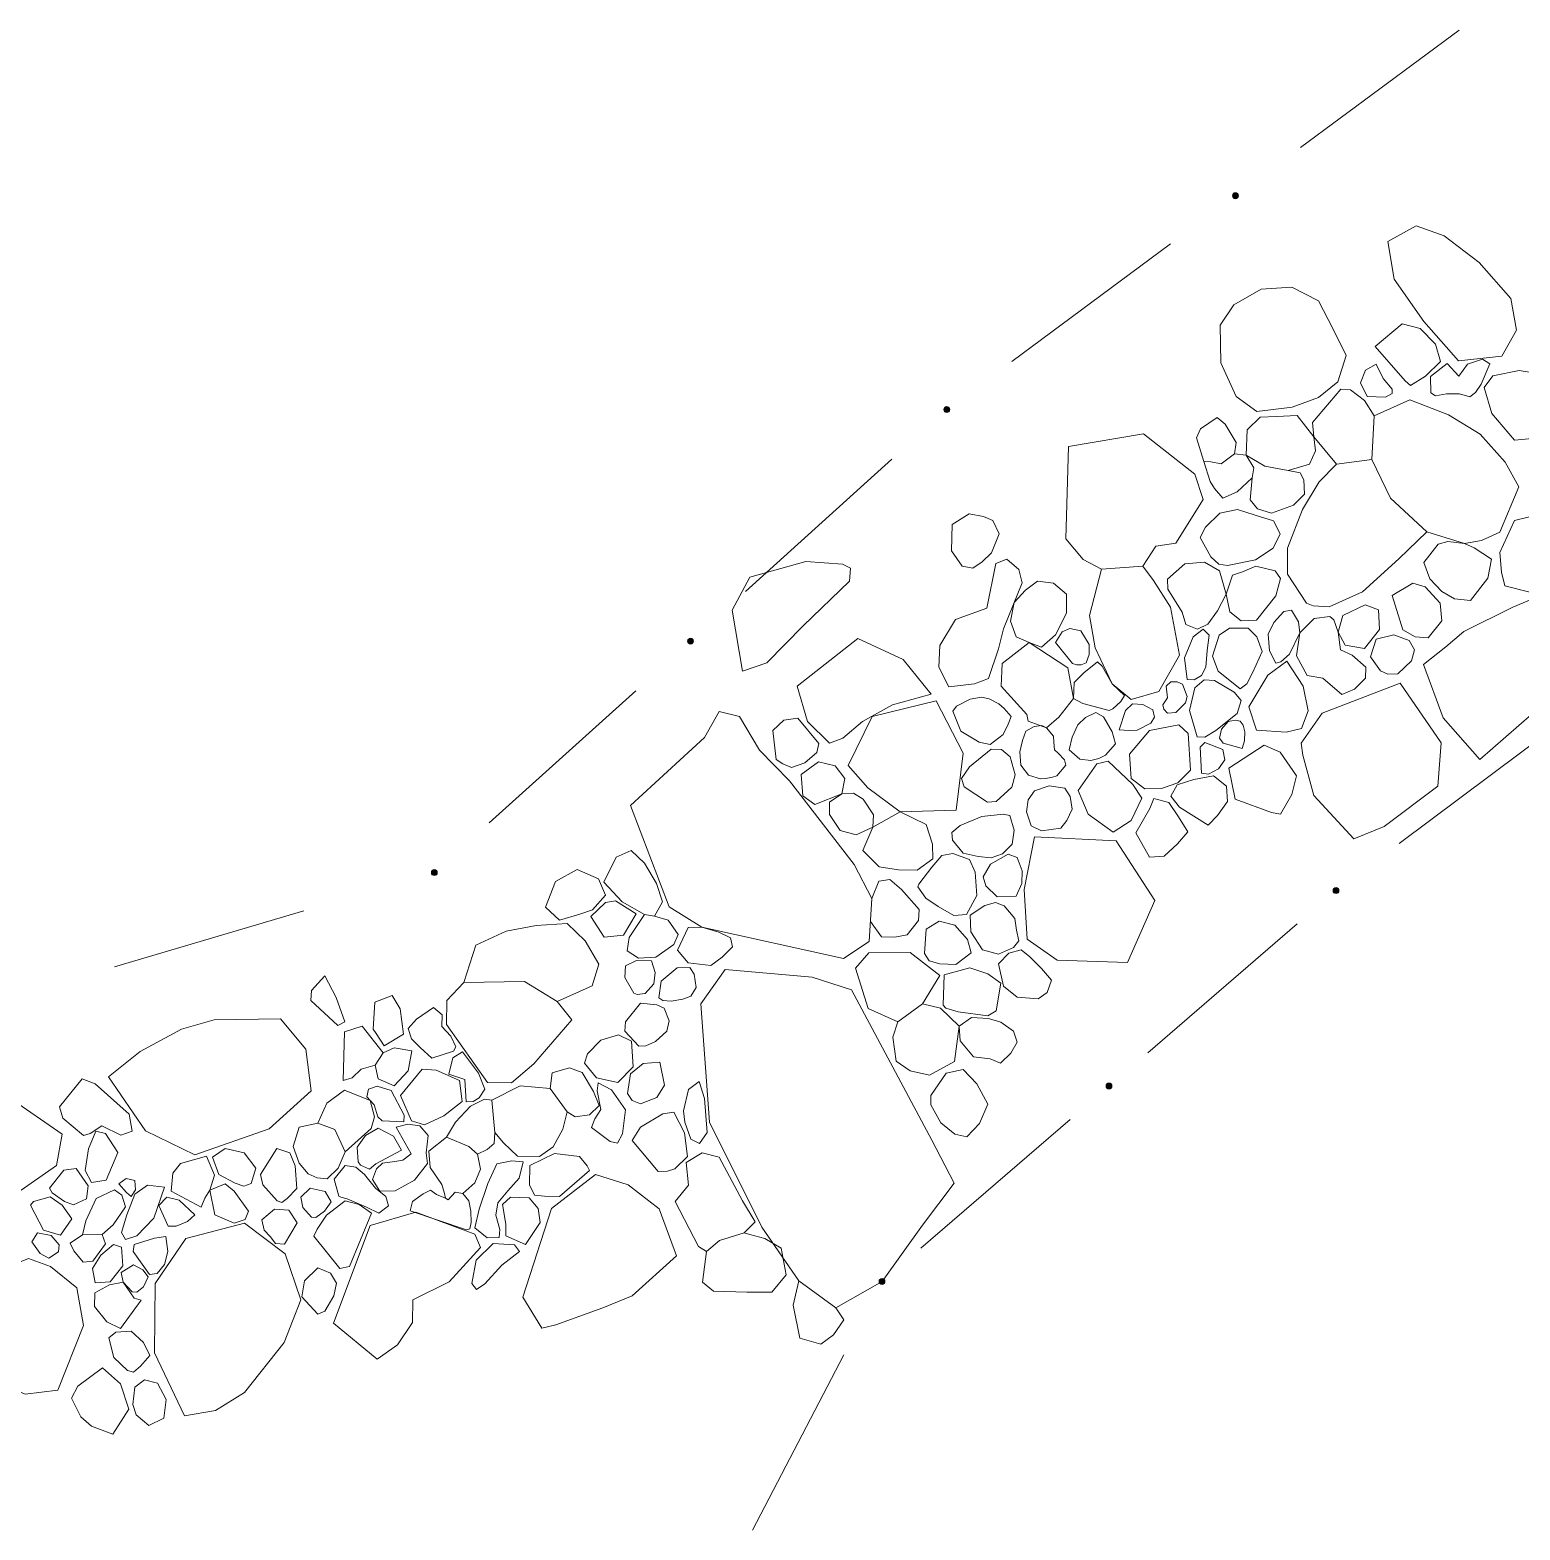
# Model space of a CAD drawing. Header units: metres. Extents: x -10443 to -4073, y -33280 to -26846.
# Drawn here: x -7349.396 to -7345.62, y -29055.54 to -29051.738 of the extents above; entities that cross this region are included whole.
import ezdxf

# ---------------------------------------------------------------- set-up
doc = ezdxf.new("R2010")
doc.units = ezdxf.units.M
doc.header["$MEASUREMENT"] = 0
doc.linetypes.add('CONTINUOUS_1', pattern=[0])
doc.linetypes.add('CONTINUOUS_2', pattern=[0])
doc.layers.add('園路', color=241, linetype='CONTINUOUS_2', lineweight=18)
doc.layers.add('石', color=241, linetype='CONTINUOUS_2', lineweight=18)

msp = doc.modelspace()

# ---------------------------------------------------------------- hatches: boundary and pattern name
at = {"layer": '園路', "linetype": 'CONTINUOUS_1', "lineweight": 18}
for points in [[(-7346.3333, -29052.1584, 1), (-7346.3483, -29052.1584, 1)], [(-7347.0648, -29052.7004, 1), (-7347.0798, -29052.7004, 1)], [(-7347.7141, -29053.2871, 1), (-7347.7291, -29053.2871, 1)], [(-7348.3634, -29053.8737, 1), (-7348.3784, -29053.8737, 1)], [(-7346.0784, -29053.9193, 1), (-7346.0934, -29053.9193, 1)], [(-7346.6537, -29054.4145, 1), (-7346.6687, -29054.4145, 1)], [(-7347.2289, -29054.9097, 1), (-7347.2439, -29054.9097, 1)]]:
    msp.add_hatch(color=256, dxfattribs=at).paths.add_polyline_path(points, flags=0)

# ---------------------------------------------------------------- linework, layer by layer
for p, q in [((-7345.7742, -29051.7385), (-7346.1759, -29052.0362)), ((-7346.5057, -29052.2806), (-7346.9074, -29052.5783)), ((-7347.2115, -29052.8262), (-7347.5825, -29053.1614)), ((-7347.8607, -29053.4128), (-7348.2317, -29053.748)), ((-7345.5258, -29053.5005), (-7345.9262, -29053.7999)), ((-7348.7014, -29053.971), (-7349.1811, -29054.1121)), ((-7346.184, -29054.0038), (-7346.563, -29054.33)), ((-7346.7593, -29054.499), (-7347.1383, -29054.8252)), ((-7347.3335, -29055.0961), (-7347.5644, -29055.5396))]:
    msp.add_line(p, q, dxfattribs=at)
for centre in [(-7346.3408, -29052.1584), (-7347.0723, -29052.7004), (-7347.7216, -29053.2871), (-7348.3709, -29053.8737), (-7346.0859, -29053.9193), (-7346.6612, -29054.4145), (-7347.2364, -29054.9097)]:
    msp.add_circle(centre, 0.0075, dxfattribs=at)
at = {"layer": '石', "linetype": 'CONTINUOUS_2', "lineweight": 18, "flags": 128}
for points in [[(-7345.7758, -29052.5767), (-7345.8632, -29052.4768), (-7345.9384, -29052.3703), (-7345.955, -29052.2747), (-7345.8824, -29052.2349), (-7345.8116, -29052.2603), (-7345.7233, -29052.3276), (-7345.6429, -29052.4192), (-7345.6287, -29052.4992), (-7345.6653, -29052.5652), (-7345.7758, -29052.5767)], [(-7346.1972, -29052.6944), (-7346.287, -29052.7053), (-7346.3392, -29052.6675), (-7346.3779, -29052.5821), (-7346.3797, -29052.4862), (-7346.3445, -29052.4347), (-7346.2753, -29052.3954), (-7346.1979, -29052.3903), (-7346.13, -29052.4244), (-7346.0928, -29052.4968), (-7346.0602, -29052.5637), (-7346.0814, -29052.6302), (-7346.1301, -29052.6695), (-7346.1972, -29052.6944)], [(-7345.9106, -29052.6272), (-7345.9867, -29052.5402), (-7345.9185, -29052.483), (-7345.8725, -29052.4947), (-7345.8342, -29052.5348), (-7345.8209, -29052.5786), (-7345.8592, -29052.6154), (-7345.8971, -29052.6394), (-7345.9106, -29052.6272)], [(-7345.9606, -29052.6693), (-7346.0072, -29052.6676), (-7346.024, -29052.6325), (-7346.011, -29052.6006), (-7345.984, -29052.5853), (-7345.9661, -29052.6216), (-7345.9435, -29052.6486), (-7345.9433, -29052.66), (-7345.9606, -29052.6693)], [(-7345.8457, -29052.6578), (-7345.8467, -29052.6167), (-7345.8045, -29052.5834), (-7345.7749, -29052.6161), (-7345.7528, -29052.585), (-7345.7147, -29052.573), (-7345.6958, -29052.5843), (-7345.7185, -29052.6359), (-7345.7323, -29052.6569), (-7345.747, -29052.6681), (-7345.7731, -29052.6607), (-7345.8061, -29052.6601), (-7345.8339, -29052.6656), (-7345.8457, -29052.6578)], [(-7345.5536, -29052.7699), (-7345.6338, -29052.7782), (-7345.6907, -29052.7105), (-7345.7105, -29052.6447), (-7345.6887, -29052.6145), (-7345.6222, -29052.6011), (-7345.5539, -29052.6122), (-7345.5239, -29052.6648), (-7345.5288, -29052.7208), (-7345.5536, -29052.7699)], [(-7345.9951, -29052.8269), (-7346.0843, -29052.8384), (-7346.1423, -29052.7692), (-7346.1459, -29052.7331), (-7346.0737, -29052.6488), (-7346.049, -29052.6501), (-7346.0138, -29052.6771), (-7345.9892, -29052.716)], [(-7345.76, -29053.0397), (-7345.8554, -29053.0102), (-7345.9479, -29052.9252), (-7345.9951, -29052.8269), (-7345.9892, -29052.716), (-7345.8992, -29052.6758), (-7345.8006, -29052.7133), (-7345.7204, -29052.7626), (-7345.6574, -29052.8334), (-7345.6225, -29052.896), (-7345.671, -29053.011), (-7345.717, -29053.0319), (-7345.76, -29053.0397)], [(-7346.4211, -29052.832), (-7346.4398, -29052.7723), (-7346.4292, -29052.7493), (-7346.3874, -29052.7205), (-7346.3667, -29052.7377), (-7346.3391, -29052.7836), (-7346.3434, -29052.8123), (-7346.3772, -29052.8375), (-7346.4032, -29052.8327), (-7346.4211, -29052.832)], [(-7346.3138, -29052.8157), (-7346.2667, -29052.8438), (-7346.207, -29052.855), (-7346.1534, -29052.8383), (-7346.1377, -29052.8047), (-7346.1423, -29052.7692), (-7346.1845, -29052.7152), (-7346.2369, -29052.7183), (-7346.278, -29052.7198), (-7346.3107, -29052.7519), (-7346.3138, -29052.8157)], [(-7346.7264, -29053.0801), (-7346.7705, -29053.0276), (-7346.7641, -29052.7937), (-7346.5742, -29052.7616), (-7346.4436, -29052.864), (-7346.4223, -29052.9286), (-7346.4922, -29053.0391), (-7346.5428, -29053.0462), (-7346.5754, -29053.0972), (-7346.6799, -29053.1047), (-7346.7264, -29053.0801)], [(-7346.4211, -29052.832), (-7346.4051, -29052.8829), (-7346.3937, -29052.9001), (-7346.3729, -29052.925), (-7346.3364, -29052.9086), (-7346.2983, -29052.8735), (-7346.2944, -29052.8482), (-7346.3138, -29052.8157), (-7346.3434, -29052.8123), (-7346.3772, -29052.8375)], [(-7346.2983, -29052.8735), (-7346.3032, -29052.9294), (-7346.2846, -29052.9515), (-7346.2498, -29052.9631), (-7346.1933, -29052.9425), (-7346.1661, -29052.9149), (-7346.1672, -29052.8781), (-7346.1768, -29052.861), (-7346.207, -29052.855)], [(-7346.1604, -29053.1913), (-7346.2086, -29053.1171), (-7346.2088, -29053.0513), (-7346.1712, -29052.9538), (-7346.1283, -29052.8832), (-7346.0843, -29052.8384), (-7345.9951, -29052.8269), (-7345.9479, -29052.9252), (-7345.8554, -29053.0102), (-7345.9267, -29053.0785), (-7346.0186, -29053.1619), (-7346.1031, -29053.1998), (-7346.1439, -29053.1979), (-7346.1604, -29053.1913)], [(-7347.0063, -29053.1026), (-7347.0331, -29053.0969), (-7347.0605, -29053.0586), (-7347.0589, -29052.9913), (-7347.0155, -29052.9643), (-7346.9795, -29052.9717), (-7346.9556, -29052.9815), (-7346.9397, -29053.0154), (-7346.9593, -29053.0632), (-7346.9826, -29053.0859), (-7347.0063, -29053.1026)], [(-7346.4035, -29053.0738), (-7346.43, -29053.0248), (-7346.4168, -29052.9981), (-7346.3807, -29052.9625), (-7346.3355, -29052.9539), (-7346.2912, -29052.9681), (-7346.2446, -29052.9824), (-7346.2276, -29053.0152), (-7346.245, -29053.0518), (-7346.2903, -29053.0815), (-7346.361, -29053.0958), (-7346.3829, -29053.0921), (-7346.4035, -29053.0738)], [(-7345.5949, -29053.1633), (-7345.6579, -29053.147), (-7345.6662, -29053.1121), (-7345.6704, -29053.0622), (-7345.6332, -29052.9817), (-7345.5889, -29052.9708), (-7345.5513, -29052.9969), (-7345.547, -29053.0445), (-7345.545, -29053.1005), (-7345.568, -29053.148), (-7345.5949, -29053.1633)], [(-7345.8268, -29053.0415), (-7345.8633, -29053.0878), (-7345.8482, -29053.1296), (-7345.8174, -29053.1613), (-7345.786, -29053.18), (-7345.7448, -29053.1842), (-7345.7011, -29053.1276), (-7345.6923, -29053.0794), (-7345.736, -29053.0511), (-7345.76, -29053.0397), (-7345.8029, -29053.035), (-7345.8268, -29053.0415)], [(-7347.5896, -29053.3634), (-7347.6159, -29053.2085), (-7347.5716, -29053.1252), (-7347.4291, -29053.0853), (-7347.3369, -29053.0917), (-7347.3162, -29053.1026), (-7347.3191, -29053.1354), (-7347.4366, -29053.2486), (-7347.5285, -29053.3425), (-7347.5896, -29053.3634)], [(-7347.0019, -29053.3955), (-7347.0675, -29053.4031), (-7347.0927, -29053.353), (-7347.0902, -29053.2978), (-7347.0498, -29053.2319), (-7346.9711, -29053.2035), (-7346.9484, -29053.0905), (-7346.9201, -29053.0793), (-7346.8899, -29053.1059), (-7346.8809, -29053.1391), (-7346.9287, -29053.2562), (-7346.9416, -29053.3064), (-7346.9662, -29053.3819), (-7347.0019, -29053.3955)], [(-7346.4669, -29053.2454), (-7346.4756, -29053.2139), (-7346.512, -29053.1554), (-7346.5126, -29053.1298), (-7346.4688, -29053.0909), (-7346.4189, -29053.0867), (-7346.381, -29053.1094), (-7346.3645, -29053.1678), (-7346.3864, -29053.2103), (-7346.4105, -29053.2441), (-7346.4372, -29053.2571), (-7346.4669, -29053.2454)], [(-7346.6799, -29053.1047), (-7346.7107, -29053.2224), (-7346.6961, -29053.3044), (-7346.6528, -29053.3953), (-7346.605, -29053.4354), (-7346.5353, -29053.4146), (-7346.4824, -29053.3231), (-7346.505, -29053.2007), (-7346.5486, -29053.1336), (-7346.5754, -29053.0972)], [(-7346.3645, -29053.1678), (-7346.3548, -29053.213), (-7346.3266, -29053.2354), (-7346.2877, -29053.2343), (-7346.2384, -29053.172), (-7346.2267, -29053.1286), (-7346.2403, -29053.1086), (-7346.2894, -29053.0975), (-7346.3226, -29053.1117), (-7346.3483, -29053.1197), (-7346.3645, -29053.1678)], [(-7346.8634, -29053.291), (-7346.8963, -29053.2762), (-7346.9107, -29053.2365), (-7346.9015, -29053.1894), (-7346.8731, -29053.1577), (-7346.8421, -29053.1348), (-7346.8015, -29053.1401), (-7346.7689, -29053.1677), (-7346.7689, -29053.2164), (-7346.7968, -29053.2712), (-7346.8319, -29053.3023), (-7346.8634, -29053.291)], [(-7345.8855, -29053.2761), (-7345.917, -29053.2585), (-7345.9436, -29053.1719), (-7345.8913, -29053.1406), (-7345.8596, -29053.1496), (-7345.8217, -29053.1911), (-7345.8176, -29053.2359), (-7345.8527, -29053.2789), (-7345.8855, -29053.2761)], [(-7345.8643, -29053.3462), (-7345.8146, -29053.4812), (-7345.7213, -29053.5868), (-7345.5564, -29053.4436), (-7345.4087, -29053.3809), (-7345.3693, -29053.3408), (-7345.4427, -29053.2281), (-7345.5312, -29053.1562), (-7345.6376, -29053.2008), (-7345.7622, -29053.2629), (-7345.8078, -29053.3012), (-7345.8643, -29053.3462)], [(-7346.0627, -29053.297), (-7346.0804, -29053.2647), (-7346.0687, -29053.2224), (-7346.0122, -29053.1949), (-7345.9786, -29053.2076), (-7345.9755, -29053.2574), (-7346.0134, -29053.3059), (-7346.0627, -29053.297)], [(-7346.2381, -29053.3426), (-7346.2547, -29053.3115), (-7346.2579, -29053.2691), (-7346.2434, -29053.2402), (-7346.2181, -29053.2117), (-7346.1985, -29053.2088), (-7346.1811, -29053.2382), (-7346.1778, -29053.2659), (-7346.2037, -29053.32), (-7346.2259, -29053.3397), (-7346.2381, -29053.3426)], [(-7346.1864, -29053.3243), (-7346.1778, -29053.2659), (-7346.1411, -29053.2298), (-7346.1014, -29053.2247), (-7346.0913, -29053.233), (-7346.0804, -29053.2647), (-7346.0746, -29053.3091), (-7346.045, -29053.323), (-7346.0106, -29053.3528), (-7346.0108, -29053.3813), (-7346.0389, -29053.409), (-7346.0714, -29053.4227), (-7346.119, -29053.3809), (-7346.1589, -29053.3746), (-7346.1864, -29053.3243)], [(-7346.7539, -29053.3437), (-7346.7964, -29053.2904), (-7346.7801, -29053.2637), (-7346.7606, -29053.2548), (-7346.7328, -29053.2612), (-7346.7112, -29053.2953), (-7346.7114, -29053.3206), (-7346.7191, -29053.3419), (-7346.7315, -29053.3472), (-7346.7429, -29053.3474), (-7346.7539, -29053.3437)], [(-7346.4632, -29053.3846), (-7346.4697, -29053.3294), (-7346.448, -29053.2766), (-7346.4224, -29053.2572), (-7346.4072, -29053.2717), (-7346.4123, -29053.3105), (-7346.4154, -29053.3529), (-7346.427, -29053.3741), (-7346.445, -29053.3851), (-7346.4632, -29053.3846)], [(-7346.3292, -29053.4083), (-7346.3845, -29053.3636), (-7346.3988, -29053.3254), (-7346.3821, -29053.2716), (-7346.3556, -29053.2545), (-7346.3083, -29053.2547), (-7346.2869, -29053.2765), (-7346.273, -29053.313), (-7346.2962, -29053.3639), (-7346.312, -29053.395), (-7346.3292, -29053.4083)], [(-7345.9733, -29053.3623), (-7345.9987, -29053.3271), (-7345.984, -29053.2823), (-7345.9391, -29053.2708), (-7345.9005, -29053.2856), (-7345.8872, -29053.3089), (-7345.8948, -29053.3373), (-7345.9295, -29053.3696), (-7345.9547, -29053.3708), (-7345.9733, -29053.3623)], [(-7347.3695, -29053.5459), (-7347.4251, -29053.4909), (-7347.4514, -29053.4009), (-7347.2979, -29053.2805), (-7347.183, -29053.3338), (-7347.1115, -29053.4215), (-7347.2101, -29053.4488), (-7347.2856, -29053.4911), (-7347.336, -29053.5334), (-7347.3695, -29053.5459)], [(-7346.8691, -29053.4733), (-7346.9345, -29053.4009), (-7346.9321, -29053.3439), (-7346.8634, -29053.291), (-7346.7657, -29053.3551), (-7346.7511, -29053.4324), (-7346.7885, -29053.4795), (-7346.8199, -29053.5065), (-7346.8663, -29053.4898), (-7346.8691, -29053.4733)], [(-7346.6609, -29053.4625), (-7346.7273, -29053.445), (-7346.7511, -29053.4324), (-7346.7493, -29053.3922), (-7346.7251, -29053.3677), (-7346.6904, -29053.34), (-7346.6785, -29053.3509), (-7346.6528, -29053.3953), (-7346.6223, -29053.4253), (-7346.6316, -29053.44), (-7346.6518, -29053.4584), (-7346.6609, -29053.4625)], [(-7346.2125, -29053.5182), (-7346.2876, -29053.5129), (-7346.3068, -29053.4536), (-7346.2587, -29053.3732), (-7346.2108, -29053.3377), (-7346.169, -29053.4015), (-7346.1565, -29053.4641), (-7346.1732, -29053.5088), (-7346.2125, -29053.5182)], [(-7346.5247, -29053.4485), (-7346.5133, -29053.4311), (-7346.516, -29053.4012), (-7346.5047, -29053.3903), (-7346.4885, -29053.3902), (-7346.4751, -29053.3962), (-7346.4634, -29053.4273), (-7346.4673, -29053.4437), (-7346.492, -29053.4676), (-7346.5129, -29053.4698), (-7346.5221, -29053.4594), (-7346.5247, -29053.4485)], [(-7346.4377, -29053.5298), (-7346.4575, -29053.4626), (-7346.4439, -29053.4051), (-7346.4199, -29053.385), (-7346.3939, -29053.3873), (-7346.3441, -29053.4167), (-7346.3266, -29053.4376), (-7346.3363, -29053.4709), (-7346.3907, -29053.5134), (-7346.4184, -29053.5304), (-7346.4377, -29053.5298)], [(-7346.9905, -29053.5429), (-7347.0371, -29053.5156), (-7347.0566, -29053.4649), (-7347.0474, -29053.4517), (-7347.0133, -29053.4342), (-7346.9847, -29053.4291), (-7346.965, -29053.4335), (-7346.9406, -29053.4459), (-7346.9265, -29053.4577), (-7346.9093, -29053.4782), (-7346.917, -29053.4973), (-7346.9296, -29053.5239), (-7346.9625, -29053.5487), (-7346.9905, -29053.5429)], [(-7345.8196, -29053.5447), (-7345.8277, -29053.6548), (-7345.9638, -29053.7565), (-7346.0409, -29053.7882), (-7346.1424, -29053.6785), (-7346.1701, -29053.5761), (-7346.1742, -29053.5454), (-7346.1214, -29053.4693), (-7345.9235, -29053.3935), (-7345.8196, -29053.5447)], [(-7347.2688, -29054.048), (-7347.3338, -29054.0911), (-7347.6934, -29054.0116), (-7347.7754, -29053.9602), (-7347.874, -29053.7036), (-7347.686, -29053.5317), (-7347.6495, -29053.4657), (-7347.5979, -29053.4782), (-7347.5465, -29053.5638), (-7347.4707, -29053.6409), (-7347.3067, -29053.8532), (-7347.2624, -29053.9397), (-7347.2688, -29054.048)], [(-7347.0481, -29053.7159), (-7347.1907, -29053.7201), (-7347.2725, -29053.6591), (-7347.3226, -29053.6022), (-7347.2618, -29053.4781), (-7347.0995, -29053.4385), (-7347.0304, -29053.5714), (-7347.0481, -29053.7159)], [(-7346.7072, -29053.5894), (-7346.7352, -29053.5859), (-7346.762, -29053.5623), (-7346.7542, -29053.5306), (-7346.7403, -29053.4995), (-7346.7209, -29053.4804), (-7346.6948, -29053.4683), (-7346.675, -29053.4786), (-7346.6528, -29053.5172), (-7346.645, -29053.547), (-7346.6701, -29053.5765), (-7346.6873, -29053.5848), (-7346.7072, -29053.5894)], [(-7346.6356, -29053.5122), (-7346.6191, -29053.4625), (-7346.602, -29053.4463), (-7346.5758, -29053.4475), (-7346.5499, -29053.4612), (-7346.5462, -29053.4795), (-7346.5552, -29053.4954), (-7346.5899, -29053.5129), (-7346.61, -29053.5139), (-7346.6356, -29053.5122)], [(-7347.5049, -29053.5871), (-7347.5131, -29053.5138), (-7347.4851, -29053.4872), (-7347.4497, -29053.4826), (-7347.3963, -29053.5462), (-7347.4018, -29053.5696), (-7347.4322, -29053.5952), (-7347.4657, -29053.6076), (-7347.488, -29053.598), (-7347.5049, -29053.5871)], [(-7346.8436, -29053.6339), (-7346.8654, -29053.6271), (-7346.8844, -29053.6011), (-7346.8871, -29053.5678), (-7346.8805, -29053.5392), (-7346.8716, -29053.5157), (-7346.8511, -29053.5034), (-7346.8316, -29053.501), (-7346.8199, -29053.5065), (-7346.8017, -29053.5282), (-7346.8007, -29053.5435), (-7346.799, -29053.5623), (-7346.7902, -29053.571), (-7346.7743, -29053.5883), (-7346.7709, -29053.6016), (-7346.7933, -29053.6281), (-7346.8043, -29053.6317), (-7346.8213, -29053.6355), (-7346.8358, -29053.6357), (-7346.8436, -29053.6339)], [(-7346.5701, -29053.6618), (-7346.605, -29053.6352), (-7346.6092, -29053.5736), (-7346.5587, -29053.5135), (-7346.484, -29053.4993), (-7346.4607, -29053.5215), (-7346.4551, -29053.6137), (-7346.4865, -29053.6461), (-7346.5283, -29053.6606), (-7346.5701, -29053.6618)], [(-7346.3263, -29053.5586), (-7346.3722, -29053.5456), (-7346.3811, -29053.5328), (-7346.3759, -29053.5105), (-7346.3591, -29053.4906), (-7346.3406, -29053.4871), (-7346.3292, -29053.4903), (-7346.3213, -29053.5001), (-7346.3166, -29053.5172), (-7346.3175, -29053.5394), (-7346.324, -29053.5591), (-7346.3263, -29053.5586)], [(-7346.4269, -29053.6213), (-7346.4305, -29053.5557), (-7346.4182, -29053.5444), (-7346.373, -29053.5621), (-7346.3678, -29053.5878), (-7346.3838, -29053.6106), (-7346.4093, -29053.6245), (-7346.4269, -29053.6213)], [(-7346.9693, -29053.6955), (-7347.0281, -29053.6562), (-7347.0346, -29053.6351), (-7347.0146, -29053.6058), (-7346.9598, -29053.5612), (-7346.9333, -29053.562), (-7346.9114, -29053.5806), (-7346.8994, -29053.6257), (-7346.9074, -29053.6569), (-7346.9471, -29053.6937), (-7346.9693, -29053.6955)], [(-7346.2495, -29053.7212), (-7346.3413, -29053.6876), (-7346.3575, -29053.6093), (-7346.2678, -29053.5505), (-7346.2271, -29053.5681), (-7346.1862, -29053.6281), (-7346.1981, -29053.6758), (-7346.2268, -29053.7258), (-7346.2495, -29053.7212)], [(-7347.4064, -29053.7008), (-7347.3379, -29053.6739), (-7347.3307, -29053.6356), (-7347.3551, -29053.6028), (-7347.3978, -29053.593), (-7347.4416, -29053.6251), (-7347.437, -29053.6793), (-7347.4064, -29053.7008)], [(-7346.6508, -29053.7709), (-7346.7143, -29053.7252), (-7346.739, -29053.6658), (-7346.6921, -29053.5982), (-7346.6633, -29053.5913), (-7346.601, -29053.6506), (-7346.5784, -29053.685), (-7346.6047, -29053.7417), (-7346.6508, -29053.7709)], [(-7346.7834, -29053.7607), (-7346.8319, -29053.7678), (-7346.8581, -29053.7549), (-7346.8702, -29053.7199), (-7346.8657, -29053.6892), (-7346.8496, -29053.6663), (-7346.8128, -29053.6541), (-7346.7734, -29053.6601), (-7346.7598, -29053.6812), (-7346.7547, -29053.7128), (-7346.7678, -29053.7415), (-7346.7834, -29053.7607)], [(-7346.4097, -29053.7533), (-7346.4826, -29053.7076), (-7346.5041, -29053.6801), (-7346.4888, -29053.6515), (-7346.4466, -29053.6381), (-7346.3963, -29053.6289), (-7346.3635, -29053.6548), (-7346.3609, -29053.6935), (-7346.3862, -29053.7288), (-7346.4097, -29053.7533)], [(-7347.3021, -29053.7782), (-7347.3422, -29053.767), (-7347.3693, -29053.7262), (-7347.3692, -29053.6955), (-7347.3379, -29053.6739), (-7347.3083, -29053.6726), (-7347.284, -29053.6876), (-7347.2579, -29053.727), (-7347.2595, -29053.7589), (-7347.3021, -29053.7782)], [(-7346.5582, -29053.8346), (-7346.5929, -29053.7726), (-7346.5577, -29053.7116), (-7346.5477, -29053.686), (-7346.5093, -29053.6962), (-7346.4852, -29053.7325), (-7346.4612, -29053.7704), (-7346.4877, -29053.8006), (-7346.5212, -29053.8318), (-7346.5582, -29053.8346)], [(-7347.1946, -29053.8671), (-7347.2439, -29053.8589), (-7347.2851, -29053.8181), (-7347.2595, -29053.7589), (-7347.1907, -29053.7201), (-7347.1243, -29053.7515), (-7347.1082, -29053.8016), (-7347.1076, -29053.8388), (-7347.1472, -29053.8674), (-7347.1946, -29053.8671)], [(-7346.9931, -29053.8328), (-7347.031, -29053.8241), (-7347.0574, -29053.7911), (-7347.0591, -29053.7723), (-7347.0382, -29053.754), (-7346.9835, -29053.7319), (-7346.9298, -29053.7259), (-7346.9123, -29053.7294), (-7346.9014, -29053.7664), (-7346.9068, -29053.8016), (-7346.9314, -29053.8264), (-7346.96, -29053.8364), (-7346.9931, -29053.8328)], [(-7346.6145, -29054.1014), (-7346.7928, -29054.0954), (-7346.8689, -29054.0426), (-7346.8761, -29053.9167), (-7346.85, -29053.7829), (-7346.6433, -29053.7933), (-7346.545, -29053.9441), (-7346.6145, -29054.1014)], [(-7347.838, -29053.9799), (-7347.895, -29053.9475), (-7347.941, -29053.8982), (-7347.9098, -29053.8343), (-7347.8717, -29053.818), (-7347.8386, -29053.85), (-7347.8081, -29053.9013), (-7347.7925, -29053.948), (-7347.8127, -29053.9838), (-7347.838, -29053.9799)], [(-7347.1428, -29053.9033), (-7347.1106, -29053.8602), (-7347.0852, -29053.8305), (-7347.0571, -29053.8257), (-7347.0144, -29053.8409), (-7347.0001, -29053.8729), (-7346.9965, -29053.9313), (-7347.0227, -29053.9798), (-7347.0544, -29053.982), (-7347.0942, -29053.9595), (-7347.1258, -29053.9386), (-7347.146, -29053.9095), (-7347.1428, -29053.9033)], [(-7346.8964, -29053.9337), (-7346.9443, -29053.9347), (-7346.9735, -29053.9073), (-7346.98, -29053.8846), (-7346.9618, -29053.852), (-7346.9169, -29053.8269), (-7346.8938, -29053.8357), (-7346.8813, -29053.8693), (-7346.8824, -29053.9016), (-7346.8964, -29053.9337)], [(-7348.0537, -29053.9943), (-7348.0892, -29053.9613), (-7348.0639, -29053.896), (-7348.0091, -29053.8658), (-7347.9548, -29053.8893), (-7347.9371, -29053.931), (-7347.9702, -29053.9683), (-7348.0019, -29053.9792), (-7348.0537, -29053.9943)], [(-7347.2624, -29053.9397), (-7347.2444, -29053.8956), (-7347.2167, -29053.8912), (-7347.1873, -29053.9168), (-7347.1422, -29053.9669), (-7347.1438, -29053.9949), (-7347.1726, -29054.0317), (-7347.2039, -29054.0375), (-7347.2379, -29054.0362), (-7347.2658, -29053.998)], [(-7347.9746, -29053.9853), (-7347.9407, -29054.037), (-7347.8916, -29054.0319), (-7347.8596, -29053.9783), (-7347.9122, -29053.9455), (-7347.9373, -29053.9493), (-7347.9746, -29053.9853)], [(-7346.9416, -29054.0801), (-7346.9817, -29054.0698), (-7347.011, -29054.0236), (-7347.0133, -29053.9816), (-7346.9761, -29053.9567), (-7346.949, -29053.9496), (-7346.9266, -29053.9576), (-7346.8996, -29053.9898), (-7346.8953, -29054.0192), (-7346.89, -29054.0462), (-7346.9035, -29054.0638), (-7346.9416, -29054.0801)], [(-7347.838, -29053.9799), (-7347.8772, -29054.0379), (-7347.8819, -29054.0717), (-7347.8536, -29054.0904), (-7347.8099, -29054.0882), (-7347.7644, -29054.0563), (-7347.7528, -29054.0309), (-7347.7786, -29053.9944), (-7347.8127, -29053.9838)], [(-7347.1285, -29054.0788), (-7347.1242, -29054.0173), (-7347.0913, -29053.9966), (-7347.0519, -29054.0069), (-7347.0202, -29054.0431), (-7347.0102, -29054.0766), (-7347.0493, -29054.1066), (-7347.0902, -29054.1053), (-7347.1168, -29054.0969), (-7347.1285, -29054.0788)], [(-7348.296, -29054.1525), (-7348.2659, -29054.0577), (-7348.1893, -29054.0217), (-7348.1129, -29054.0079), (-7348.0339, -29054.0029), (-7347.9891, -29054.0469), (-7347.9541, -29054.1055), (-7347.9708, -29054.1604), (-7348.0593, -29054.2005)], [(-7347.7273, -29054.0126), (-7347.7545, -29054.07), (-7347.7274, -29054.1023), (-7347.6699, -29054.109), (-7347.6416, -29054.0884), (-7347.6154, -29054.0617), (-7347.6202, -29054.039), (-7347.6497, -29054.0245), (-7347.6934, -29054.0116), (-7347.7273, -29054.0126)], [(-7347.1967, -29054.2517), (-7347.2719, -29054.2182), (-7347.3039, -29054.1155), (-7347.2698, -29054.0774), (-7347.1647, -29054.0764), (-7347.0903, -29054.1342), (-7347.1337, -29054.2059), (-7347.1967, -29054.2517)], [(-7346.8405, -29054.1932), (-7346.8939, -29054.1893), (-7346.9282, -29054.1616), (-7346.9412, -29054.1049), (-7346.915, -29054.0782), (-7346.8834, -29054.069), (-7346.8619, -29054.0871), (-7346.8321, -29054.117), (-7346.8073, -29054.1465), (-7346.8177, -29054.1772), (-7346.8405, -29054.1932)], [(-7347.8654, -29054.179), (-7347.8883, -29054.1395), (-7347.8862, -29054.1103), (-7347.859, -29054.0968), (-7347.8208, -29054.0973), (-7347.8112, -29054.1265), (-7347.8145, -29054.1553), (-7347.8364, -29054.1803), (-7347.8568, -29054.1825), (-7347.8654, -29054.179)], [(-7347.8021, -29054.191), (-7347.7964, -29054.1485), (-7347.7558, -29054.1154), (-7347.7238, -29054.1141), (-7347.7123, -29054.1311), (-7347.7072, -29054.1649), (-7347.7212, -29054.1865), (-7347.7414, -29054.1946), (-7347.7707, -29054.1991), (-7347.7916, -29054.198), (-7347.8021, -29054.191)], [(-7348.6838, -29054.1981), (-7348.6153, -29054.2614), (-7348.5977, -29054.2515), (-7348.6193, -29054.19), (-7348.6483, -29054.1355), (-7348.6823, -29054.1724), (-7348.6838, -29054.1981)], [(-7348.2361, -29054.4054), (-7348.3403, -29054.2588), (-7348.3393, -29054.1982), (-7348.296, -29054.1525), (-7348.1428, -29054.1496), (-7348.0593, -29054.2005), (-7348.0223, -29054.2465), (-7348.1184, -29054.3585), (-7348.1756, -29054.4064), (-7348.2361, -29054.4054)], [(-7347.3537, -29054.9763), (-7347.4475, -29054.9082), (-7347.5414, -29054.7719), (-7347.6739, -29054.5063), (-7347.6957, -29054.2065), (-7347.6343, -29054.1196), (-7347.4131, -29054.139), (-7347.3141, -29054.1709), (-7347.1101, -29054.5514), (-7347.0532, -29054.6605), (-7347.1336, -29054.7669), (-7347.2364, -29054.9097), (-7347.3537, -29054.9763)], [(-7347.0813, -29054.2099), (-7347.0793, -29054.1324), (-7347.0138, -29054.1151), (-7346.9682, -29054.13), (-7346.9354, -29054.1541), (-7346.9468, -29054.2237), (-7346.9685, -29054.2367), (-7347.0432, -29054.2264), (-7347.0743, -29054.2171), (-7347.0813, -29054.2099)], [(-7348.5256, -29054.2704), (-7348.5214, -29054.2024), (-7348.478, -29054.1848), (-7348.4571, -29054.2191), (-7348.449, -29054.283), (-7348.4977, -29054.3129), (-7348.518, -29054.2813), (-7348.5256, -29054.2704)], [(-7348.3769, -29054.3443), (-7348.3226, -29054.3259), (-7348.3167, -29054.3154), (-7348.3288, -29054.2885), (-7348.352, -29054.2633), (-7348.3514, -29054.2341), (-7348.3733, -29054.2155), (-7348.4157, -29054.2448), (-7348.4375, -29054.2687), (-7348.4288, -29054.2949), (-7348.4072, -29054.3166), (-7348.3769, -29054.3443)], [(-7347.8531, -29054.3134), (-7347.8883, -29054.2759), (-7347.8862, -29054.2518), (-7347.8484, -29054.2047), (-7347.8068, -29054.2084), (-7347.7883, -29054.2176), (-7347.7757, -29054.2493), (-7347.7818, -29054.2759), (-7347.8106, -29054.3014), (-7347.8349, -29054.313), (-7347.8531, -29054.3134)], [(-7347.1337, -29054.2059), (-7347.0886, -29054.2176), (-7347.0413, -29054.2627), (-7347.053, -29054.3527), (-7347.1162, -29054.3869), (-7347.1653, -29054.3762), (-7347.2002, -29054.3513), (-7347.209, -29054.2903), (-7347.1967, -29054.2517)], [(-7349.1967, -29054.3909), (-7349.103, -29054.5279), (-7348.9776, -29054.5888), (-7348.7893, -29054.5227), (-7348.6828, -29054.4263), (-7348.6967, -29054.3213), (-7348.7611, -29054.2445), (-7348.9285, -29054.2472), (-7349.0113, -29054.2707), (-7349.1162, -29054.3269), (-7349.1967, -29054.3909)], [(-7348.6019, -29054.4004), (-7348.5988, -29054.2768), (-7348.554, -29054.2628), (-7348.5007, -29054.3306), (-7348.5205, -29054.3619), (-7348.5567, -29054.3719), (-7348.5791, -29054.3938), (-7348.6019, -29054.4004)], [(-7346.9623, -29054.3457), (-7347.0045, -29054.3403), (-7347.0386, -29054.2997), (-7347.0413, -29054.2627), (-7347.0095, -29054.2407), (-7346.9662, -29054.2437), (-7346.9353, -29054.2523), (-7346.9032, -29054.2757), (-7346.8937, -29054.3038), (-7346.9098, -29054.3315), (-7346.9359, -29054.3565), (-7346.9623, -29054.3457)], [(-7347.99, -29054.3564), (-7347.96, -29054.394), (-7347.9063, -29054.4055), (-7347.867, -29054.3663), (-7347.8716, -29054.301), (-7347.9043, -29054.2844), (-7347.9491, -29054.2985), (-7347.9829, -29054.3331), (-7347.99, -29054.3564)], [(-7348.5133, -29054.3967), (-7348.4727, -29054.4139), (-7348.4375, -29054.376), (-7348.4279, -29054.325), (-7348.4728, -29054.3177), (-7348.5007, -29054.3306), (-7348.5205, -29054.3619), (-7348.5133, -29054.3967)], [(-7348.2904, -29054.4544), (-7348.294, -29054.3977), (-7348.3344, -29054.3845), (-7348.3239, -29054.3432), (-7348.2992, -29054.3278), (-7348.259, -29054.382), (-7348.2431, -29054.4221), (-7348.2577, -29054.4447), (-7348.2721, -29054.4537), (-7348.2904, -29054.4544)], [(-7348.4286, -29054.5025), (-7348.4563, -29054.4386), (-7348.4017, -29054.3716), (-7348.3661, -29054.3747), (-7348.3069, -29054.4004), (-7348.3, -29054.4535), (-7348.3468, -29054.4904), (-7348.3962, -29054.513), (-7348.4286, -29054.5025)], [(-7348.0343, -29054.4796), (-7348.0771, -29054.4212), (-7348.0719, -29054.3813), (-7348.0287, -29054.3684), (-7347.9964, -29054.3806), (-7347.9673, -29054.4284), (-7347.9532, -29054.464), (-7347.9775, -29054.4875), (-7348.0144, -29054.4922), (-7348.0343, -29054.4796)], [(-7347.8812, -29054.4333), (-7347.874, -29054.3833), (-7347.8415, -29054.3571), (-7347.7991, -29054.3539), (-7347.7877, -29054.4124), (-7347.8069, -29054.4432), (-7347.8487, -29054.4595), (-7347.8696, -29054.4508), (-7347.8812, -29054.4333)], [(-7347.113, -29054.4384), (-7347.0735, -29054.3816), (-7347.0308, -29054.3723), (-7346.9959, -29054.4089), (-7346.9685, -29054.4603), (-7346.9893, -29054.5091), (-7347.0213, -29054.5434), (-7347.052, -29054.5367), (-7347.0871, -29054.5074), (-7347.1127, -29054.4619), (-7347.113, -29054.4384)], [(-7349.7969, -29054.5633), (-7349.7188, -29054.4625), (-7349.5651, -29054.3972), (-7349.4482, -29054.4439), (-7349.314, -29054.5364), (-7349.3287, -29054.6158), (-7349.429, -29054.6859), (-7349.6315, -29054.6801), (-7349.7014, -29054.6857), (-7349.7616, -29054.6433), (-7349.7969, -29054.5633)], [(-7349.2601, -29054.5399), (-7349.3127, -29054.496), (-7349.3204, -29054.4669), (-7349.263, -29054.3967), (-7349.2305, -29054.4092), (-7349.1443, -29054.4857), (-7349.1367, -29054.5285), (-7349.1655, -29054.5391), (-7349.2136, -29054.5155), (-7349.2432, -29054.5351), (-7349.2601, -29054.5399)], [(-7348.5035, -29054.5027), (-7348.4483, -29054.5052), (-7348.4472, -29054.4883), (-7348.4804, -29054.4261), (-7348.5155, -29054.4151), (-7348.5378, -29054.4226), (-7348.5418, -29054.442), (-7348.5235, -29054.4622), (-7348.514, -29054.4927), (-7348.5035, -29054.5027)], [(-7348.0771, -29054.4212), (-7348.1533, -29054.414), (-7348.2254, -29054.4504), (-7348.2177, -29054.5319), (-7348.1955, -29054.5584), (-7348.1598, -29054.5922), (-7348.1046, -29054.5931), (-7348.07, -29054.5682), (-7348.0456, -29054.5236), (-7348.0343, -29054.4796)], [(-7347.9729, -29054.5193), (-7347.9255, -29054.5549), (-7347.9066, -29054.5592), (-7347.8939, -29054.536), (-7347.8863, -29054.4752), (-7347.9221, -29054.4242), (-7347.9558, -29054.4065), (-7347.958, -29054.4264), (-7347.9488, -29054.4739), (-7347.9646, -29054.4976), (-7347.9729, -29054.5193)], [(-7347.7391, -29054.4776), (-7347.7272, -29054.4236), (-7347.6996, -29054.4032), (-7347.6863, -29054.4465), (-7347.6794, -29054.5322), (-7347.6989, -29054.5604), (-7347.7211, -29054.549), (-7347.7363, -29054.5059), (-7347.7391, -29054.4776)], [(-7348.6662, -29054.509), (-7348.6434, -29054.4577), (-7348.5984, -29054.4252), (-7348.5338, -29054.4516), (-7348.5228, -29054.4927), (-7348.5314, -29054.5218), (-7348.5965, -29054.5809)], [(-7348.3404, -29054.544), (-7348.3175, -29054.5057), (-7348.2792, -29054.4652), (-7348.2435, -29054.4478), (-7348.2254, -29054.4504), (-7348.2177, -29054.5319), (-7348.2192, -29054.5604), (-7348.2371, -29054.5753), (-7348.2614, -29054.5873)], [(-7347.8033, -29054.6314), (-7347.8696, -29054.5523), (-7347.8488, -29054.5188), (-7347.7916, -29054.4848), (-7347.7639, -29054.4811), (-7347.737, -29054.5332), (-7347.7293, -29054.5931), (-7347.7612, -29054.6241), (-7347.7804, -29054.6304), (-7347.8033, -29054.6314)], [(-7349.256, -29054.6286), (-7349.2399, -29054.659), (-7349.2026, -29054.6529), (-7349.1734, -29054.5829), (-7349.2042, -29054.5349), (-7349.2285, -29054.5285), (-7349.2469, -29054.5739), (-7349.256, -29054.6286)], [(-7348.7286, -29054.5677), (-7348.7132, -29054.5186), (-7348.6662, -29054.509), (-7348.6232, -29054.5248), (-7348.5965, -29054.5809), (-7348.6147, -29054.6229), (-7348.6426, -29054.6495), (-7348.6681, -29054.6473), (-7348.691, -29054.6367), (-7348.7135, -29054.61), (-7348.7286, -29054.5677)], [(-7348.5639, -29054.607), (-7348.5667, -29054.5696), (-7348.5455, -29054.5399), (-7348.5135, -29054.5215), (-7348.474, -29054.542), (-7348.4543, -29054.5771), (-7348.5191, -29054.6113), (-7348.5352, -29054.6255), (-7348.5582, -29054.6147), (-7348.5639, -29054.607)], [(-7348.4296, -29054.5866), (-7348.4673, -29054.5191), (-7348.4378, -29054.5111), (-7348.4078, -29054.5152), (-7348.3867, -29054.5395), (-7348.3914, -29054.5839), (-7348.388, -29054.6111), (-7348.4213, -29054.653), (-7348.4704, -29054.6802), (-7348.5092, -29054.6806), (-7348.5275, -29054.6513), (-7348.5175, -29054.6241), (-7348.5026, -29054.6102), (-7348.4711, -29054.6054), (-7348.4507, -29054.6022), (-7348.4296, -29054.5866)], [(-7348.3453, -29054.687), (-7348.3516, -29054.6637), (-7348.3817, -29054.6212), (-7348.3849, -29054.5799), (-7348.3404, -29054.544), (-7348.2836, -29054.5675), (-7348.2614, -29054.5873), (-7348.2541, -29054.6252), (-7348.2681, -29054.66), (-7348.2989, -29054.6865), (-7348.3184, -29054.6833), (-7348.3356, -29054.7027), (-7348.3422, -29054.6991), (-7348.3453, -29054.687)], [(-7348.9614, -29054.7218), (-7349.0376, -29054.6809), (-7349.0336, -29054.6357), (-7349.0138, -29054.6107), (-7348.9484, -29054.5925), (-7348.9281, -29054.6404), (-7348.94, -29054.6787), (-7348.9526, -29054.6986), (-7348.9614, -29054.7218)], [(-7348.8758, -29054.6604), (-7348.9171, -29054.6385), (-7348.9327, -29054.595), (-7348.9011, -29054.5727), (-7348.8531, -29054.5838), (-7348.8235, -29054.6228), (-7348.8349, -29054.6617), (-7348.8536, -29054.668), (-7348.8758, -29054.6604)], [(-7348.7688, -29054.7051), (-7348.8054, -29054.6651), (-7348.8117, -29054.639), (-7348.77, -29054.5726), (-7348.7368, -29054.584), (-7348.7235, -29054.6168), (-7348.7191, -29054.6744), (-7348.7435, -29054.6996), (-7348.7572, -29054.7095), (-7348.7688, -29054.7051)], [(-7348.2372, -29054.7994), (-7348.2683, -29054.7736), (-7348.2573, -29054.7268), (-7348.2354, -29054.6612), (-7348.2123, -29054.612), (-7348.1748, -29054.6041), (-7348.146, -29054.6067), (-7348.1556, -29054.6477), (-7348.1849, -29054.6801), (-7348.2098, -29054.7104), (-7348.2151, -29054.7416), (-7348.2046, -29054.7783), (-7348.2064, -29054.7987), (-7348.2372, -29054.7994)], [(-7348.1298, -29054.6653), (-7348.1289, -29054.6158), (-7348.0664, -29054.5854), (-7348.0031, -29054.5935), (-7347.9837, -29054.6166), (-7347.978, -29054.629), (-7348.0537, -29054.6942), (-7348.0921, -29054.6934), (-7348.1175, -29054.6912), (-7348.1298, -29054.6653)], [(-7347.7016, -29054.8212), (-7347.7608, -29054.7075), (-7347.7265, -29054.6661), (-7347.7325, -29054.6083), (-7347.6919, -29054.5837), (-7347.6494, -29054.5951), (-7347.5898, -29054.7054), (-7347.5577, -29054.7586), (-7347.5858, -29054.7869), (-7347.6482, -29054.8062), (-7347.6814, -29054.834), (-7347.7016, -29054.8212)], [(-7349.3465, -29054.6733), (-7349.3102, -29054.6275), (-7349.2788, -29054.6234), (-7349.2481, -29054.6674), (-7349.2521, -29054.7001), (-7349.2857, -29054.7158), (-7349.3081, -29054.7074), (-7349.3396, -29054.6849), (-7349.3465, -29054.6733)], [(-7348.6127, -29054.6933), (-7348.6249, -29054.6505), (-7348.5972, -29054.6161), (-7348.5698, -29054.6204), (-7348.5475, -29054.6386), (-7348.5198, -29054.6733), (-7348.494, -29054.6949), (-7348.4869, -29054.7183), (-7348.5113, -29054.7367), (-7348.543, -29054.7214), (-7348.5917, -29054.7008), (-7348.608, -29054.6964), (-7348.6127, -29054.6933)], [(-7348.0982, -29055.0284), (-7348.147, -29054.9492), (-7348.0736, -29054.725), (-7347.9623, -29054.6386), (-7347.88, -29054.6651), (-7347.8008, -29054.7258), (-7347.7574, -29054.8449), (-7347.87, -29054.9465), (-7347.9438, -29054.9766), (-7348.0629, -29055.02), (-7348.0982, -29055.0284)], [(-7349.2625, -29054.7913), (-7349.2543, -29054.7561), (-7349.228, -29054.6995), (-7349.1817, -29054.6779), (-7349.1632, -29054.6907), (-7349.1539, -29054.7205), (-7349.1844, -29054.7665), (-7349.2129, -29054.7905)], [(-7349.1512, -29054.6842), (-7349.1703, -29054.6626), (-7349.1515, -29054.6488), (-7349.1297, -29054.6536), (-7349.1284, -29054.6776), (-7349.139, -29054.6949), (-7349.1512, -29054.6842)], [(-7349.1635, -29054.7856), (-7349.1536, -29054.8035), (-7349.1249, -29054.7941), (-7349.0817, -29054.7495), (-7349.0543, -29054.671), (-7349.0977, -29054.6655), (-7349.1299, -29054.6883), (-7349.1498, -29054.7407), (-7349.1635, -29054.7856)], [(-7348.94, -29054.6787), (-7348.9273, -29054.7413), (-7348.8784, -29054.7621), (-7348.8503, -29054.7531), (-7348.8421, -29054.7316), (-7348.8782, -29054.6812), (-7348.901, -29054.6627), (-7348.94, -29054.6787)], [(-7348.6826, -29054.7465), (-7348.7039, -29054.7224), (-7348.709, -29054.6964), (-7348.6853, -29054.6734), (-7348.6479, -29054.6818), (-7348.6325, -29054.7076), (-7348.6489, -29054.7318), (-7348.6713, -29054.7475), (-7348.6826, -29054.7465)], [(-7348.4323, -29054.7308), (-7348.4262, -29054.7069), (-7348.3995, -29054.6876), (-7348.381, -29054.6784), (-7348.3655, -29054.6894), (-7348.3422, -29054.6991), (-7348.3356, -29054.7027), (-7348.3184, -29054.6833), (-7348.2989, -29054.6865), (-7348.2831, -29054.7051), (-7348.2786, -29054.7317), (-7348.2777, -29054.7603), (-7348.2808, -29054.7765), (-7348.2891, -29054.7792), (-7348.4323, -29054.7308)], [(-7349.3944, -29054.7166), (-7349.3615, -29054.7801), (-7349.3182, -29054.7924), (-7349.2898, -29054.7513), (-7349.3141, -29054.7167), (-7349.3447, -29054.6953), (-7349.3867, -29054.707), (-7349.3944, -29054.7166)], [(-7349.0456, -29054.7694), (-7349.0692, -29054.7169), (-7349.0486, -29054.6965), (-7349.0176, -29054.7035), (-7348.9782, -29054.7411), (-7348.9968, -29054.7582), (-7349.0251, -29054.7694), (-7349.0456, -29054.7694)], [(-7348.6759, -29054.7952), (-7348.6104, -29054.8769), (-7348.5861, -29054.8722), (-7348.5299, -29054.7371), (-7348.5612, -29054.7147), (-7348.5971, -29054.7056), (-7348.6439, -29054.7416), (-7348.6675, -29054.7771), (-7348.6759, -29054.7952)], [(-7348.1898, -29054.7942), (-7348.1396, -29054.8165), (-7348.1031, -29054.7607), (-7348.1077, -29054.7253), (-7348.1309, -29054.6977), (-7348.1778, -29054.6961), (-7348.1982, -29054.7148), (-7348.1897, -29054.7643), (-7348.1898, -29054.7942)], [(-7348.8018, -29054.7799), (-7348.8081, -29054.7537), (-7348.7758, -29054.7267), (-7348.7393, -29054.729), (-7348.7182, -29054.7616), (-7348.7502, -29054.8152), (-7348.7732, -29054.814), (-7348.787, -29054.7957), (-7348.8018, -29054.7799)], [(-7348.5154, -29055.1063), (-7348.6266, -29055.0158), (-7348.5339, -29054.7683), (-7348.4175, -29054.7343), (-7348.2686, -29054.7896), (-7348.2543, -29054.8235), (-7348.333, -29054.9108), (-7348.4254, -29054.9566), (-7348.4266, -29055.0141), (-7348.4642, -29055.0704), (-7348.5154, -29055.1063)], [(-7349.3907, -29054.8095), (-7349.3765, -29054.7864), (-7349.3419, -29054.7936), (-7349.3219, -29054.8166), (-7349.3234, -29054.8347), (-7349.348, -29054.8504), (-7349.3701, -29054.839), (-7349.3907, -29054.8095)], [(-7349.2609, -29054.8606), (-7349.2849, -29054.8321), (-7349.2934, -29054.8125), (-7349.2625, -29054.7913), (-7349.2129, -29054.7905), (-7349.2039, -29054.8144), (-7349.236, -29054.8585), (-7349.2609, -29054.8606)], [(-7349.0931, -29054.8925), (-7349.1341, -29054.8342), (-7349.1317, -29054.8165), (-7349.0798, -29054.7997), (-7349.0514, -29054.7962), (-7349.0461, -29054.8342), (-7349.055, -29054.8668), (-7349.0732, -29054.8899), (-7349.0931, -29054.8925)], [(-7349.0043, -29055.25), (-7349.0797, -29055.0906), (-7349.0787, -29054.9149), (-7349.0005, -29054.8006), (-7348.852, -29054.7617), (-7348.7493, -29054.8399), (-7348.709, -29054.9566), (-7348.7516, -29055.0646), (-7348.8521, -29055.1913), (-7348.9253, -29055.2368), (-7349.0043, -29055.25)], [(-7347.6814, -29054.834), (-7347.6911, -29054.9114), (-7347.6631, -29054.934), (-7347.579, -29054.9368), (-7347.516, -29054.937), (-7347.4791, -29054.8927), (-7347.4922, -29054.8255), (-7347.5337, -29054.801), (-7347.5716, -29054.7909), (-7347.5858, -29054.7869)], [(-7349.2308, -29054.913), (-7349.1923, -29054.9106), (-7349.1599, -29054.8702), (-7349.1633, -29054.8228), (-7349.184, -29054.8164), (-7349.2163, -29054.8429), (-7349.2375, -29054.8767), (-7349.2308, -29054.913)], [(-7348.2755, -29054.9148), (-7348.2652, -29054.8559), (-7348.2222, -29054.8135), (-7348.1678, -29054.8166), (-7348.1548, -29054.834), (-7348.1997, -29054.8685), (-7348.2431, -29054.9159), (-7348.264, -29054.9303), (-7348.2755, -29054.9148)], [(-7349.5921, -29055.0348), (-7349.5505, -29055.1307), (-7349.4082, -29055.1951), (-7349.3247, -29055.1851), (-7349.2604, -29055.0216), (-7349.277, -29054.9259), (-7349.3434, -29054.8721), (-7349.3993, -29054.8518), (-7349.5028, -29054.8927), (-7349.5733, -29054.9519), (-7349.5921, -29055.0348)], [(-7349.1597, -29054.9112), (-7349.1642, -29054.8871), (-7349.1332, -29054.8674), (-7349.1093, -29054.8801), (-7349.0961, -29054.8984), (-7349.1081, -29054.9231), (-7349.1248, -29054.9365), (-7349.137, -29054.9362), (-7349.1597, -29054.9112)], [(-7348.6662, -29054.9926), (-7348.7064, -29054.9489), (-7348.6998, -29054.9085), (-7348.6658, -29054.875), (-7348.6343, -29054.8884), (-7348.6187, -29054.9137), (-7348.6253, -29054.9465), (-7348.6481, -29054.9851), (-7348.6662, -29054.9926)], [(-7349.2005, -29055.0124), (-7349.1666, -29055.029), (-7349.1142, -29054.9568), (-7349.1314, -29054.9524), (-7349.1597, -29054.9112), (-7349.1945, -29054.9184), (-7349.231, -29054.9386), (-7349.2323, -29054.9732), (-7349.2005, -29055.0124)], [(-7347.4475, -29054.9082), (-7347.4614, -29054.9702), (-7347.4448, -29055.0537), (-7347.3914, -29055.0686), (-7347.3595, -29055.0449), (-7347.3331, -29055.0071), (-7347.3537, -29054.9763)], [(-7349.1486, -29055.1354), (-7349.1833, -29055.1027), (-7349.196, -29055.0527), (-7349.1777, -29055.0383), (-7349.1388, -29055.036), (-7349.1076, -29055.0644), (-7349.0923, -29055.0976), (-7349.1158, -29055.1246), (-7349.1336, -29055.1396), (-7349.1486, -29055.1354)], [(-7349.2395, -29055.2761), (-7349.1858, -29055.297), (-7349.1452, -29055.2331), (-7349.166, -29055.1689), (-7349.2121, -29055.129), (-7349.2742, -29055.1748), (-7349.2906, -29055.2058), (-7349.2665, -29055.2532), (-7349.2395, -29055.2761)], [(-7349.1268, -29055.2475), (-7349.0942, -29055.2751), (-7349.0567, -29055.2562), (-7349.0508, -29055.2089), (-7349.0728, -29055.1676), (-7349.1054, -29055.1588), (-7349.1301, -29055.178), (-7349.1347, -29055.2212), (-7349.1268, -29055.2475)]]:
    msp.add_lwpolyline(points, dxfattribs=at)

doc.saveas('drawing.dxf')
